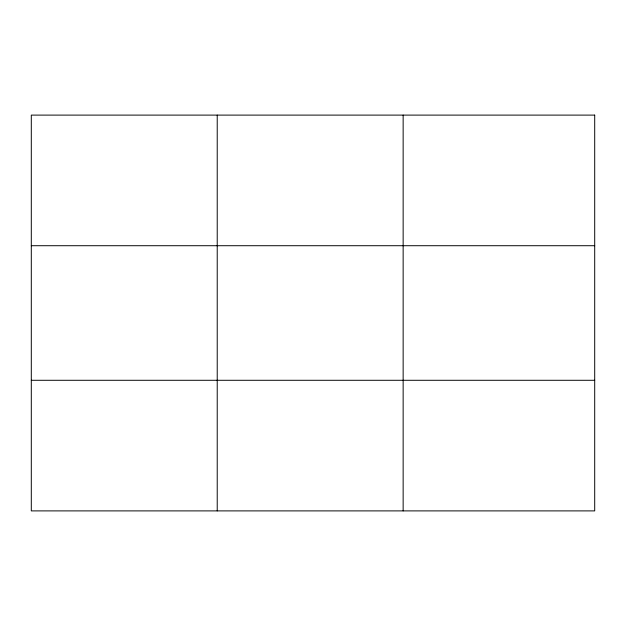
<?xml version="1.0" encoding="UTF-8"?>
<svg xmlns="http://www.w3.org/2000/svg" width="626" height="626" viewBox="0 0 626 626"><rect width="100%" height="100%" fill="white"/><g stroke="black" fill="none" stroke-linecap="round" stroke-linejoin="round"><path stroke-width="0.94" d="M217.222 115.106L217.222 510.894M403.144 115.106L403.144 510.894M31.3 245.713L594.7 245.713M31.3 380.287L594.7 380.287M594.7 115.106L594.7 510.894L31.3 510.894L31.3 115.106L594.7 115.106"/></g></svg>
